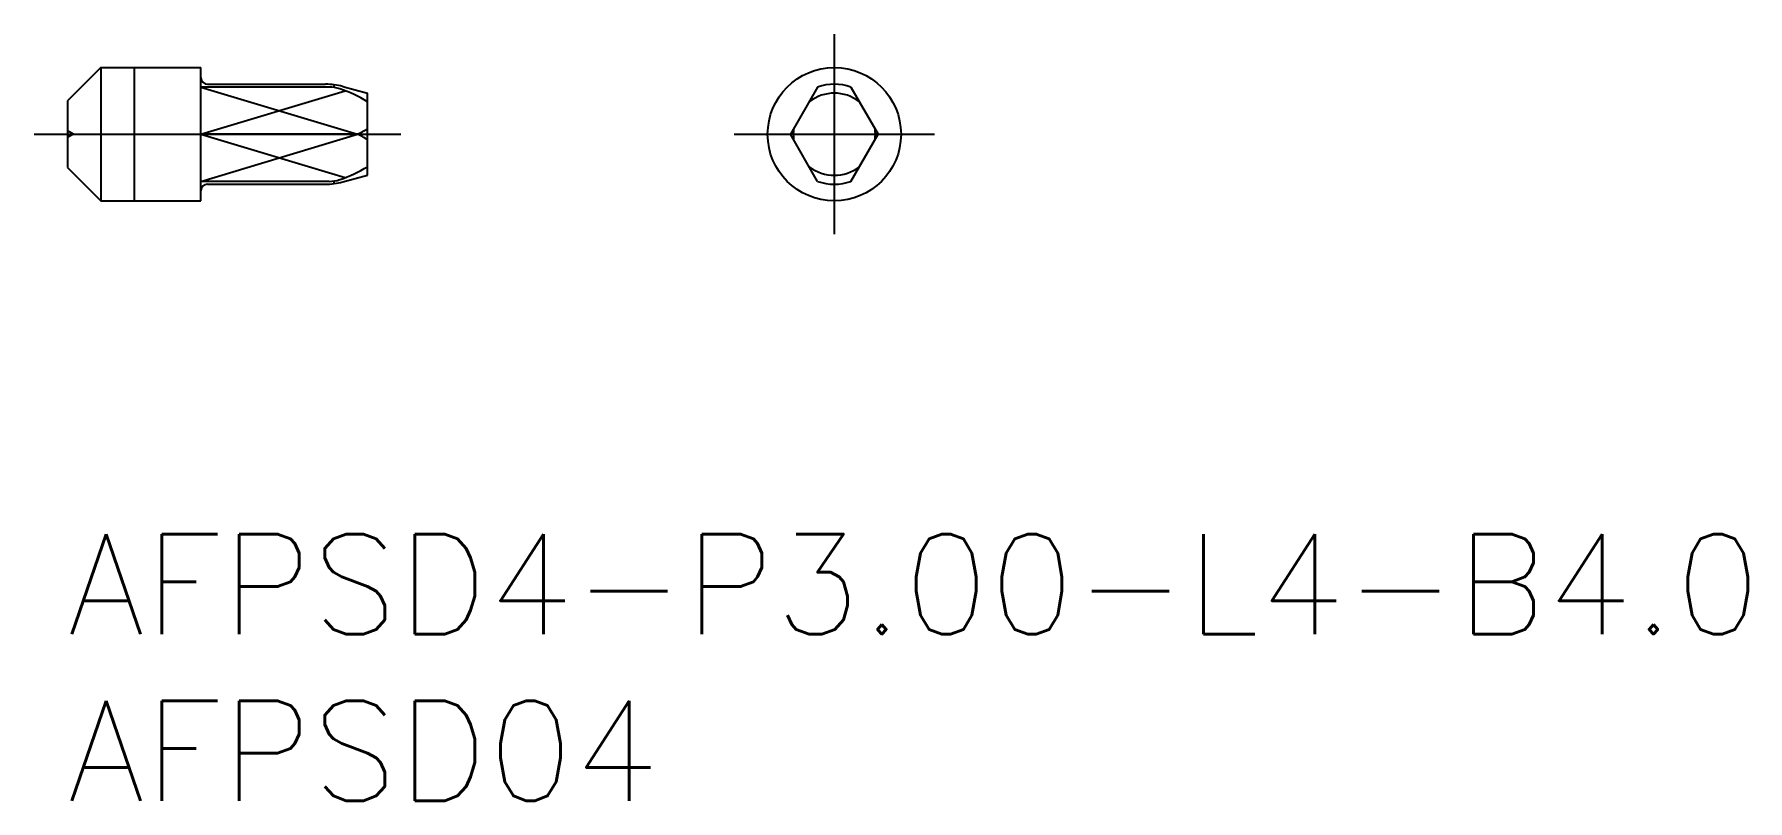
# Model space of a CAD drawing. Extents: x -1 to 50.4, y -8 to 15.
import ezdxf

# ---------------------------------------------------------------- set-up
doc = ezdxf.new("R2010")
doc.units = 0
doc.header["$LTSCALE"] = 0.5
doc.linetypes.add('CENTER', pattern=[50.8, 31.75, -6.35, 6.35, -6.35])
doc.linetypes.add('DASHED', pattern=[19.05, 12.7, -6.35])
for name, color, linetype in [('MSM_CENTER', 1, 'CENTER'), ('MSM_CONTINUOUS', 7, 'CONTINUOUS'), ('MSM_DASHED', 4, 'DASHED'), ('MSM_NARROW', 5, 'CONTINUOUS'), ('MSM_PART_NUMBER', 7, 'CONTINUOUS')]:
    doc.layers.add(name, color=color, linetype=linetype)
doc.styles.get("Standard").update_dxf_attribs({"font": 'txt.shx', "height": 3, "bigfont": 'bigfont.shx'})

# ---------------------------------------------------------------- blocks, each defined once
blk = doc.blocks.new('*U17')
at = {"layer": 'MSM_PART_NUMBER'}
blk.add_text('AFPSD4-P3.00-L4-B4.0', height=3, dxfattribs=at).set_placement((0, -3))
blk = doc.blocks.new('*U18')
at = {"layer": 'MSM_PART_NUMBER'}
blk.add_text('AFPSD04', height=3, dxfattribs=at).set_placement((0, -8))

msp = doc.modelspace()

# ---------------------------------------------------------------- linework, layer by layer
at = {"layer": 'MSM_CENTER'}
for p, q in [((23, 15), (23, 9)), ((-1, 12), (10, 12)), ((20, 12), (26, 12))]:
    msp.add_line(p, q, dxfattribs=at)
at = {"layer": 'MSM_CONTINUOUS'}
for p, q in [((1, 14), (0, 13)), ((1, 14), (1, 10)), ((1, 14), (4, 14)), ((4, 10), (4, 14)), ((7.847, 13.414), (4, 13.414)), ((4.2, 13.5), (7.737, 13.5)), ((8.254, 13.432), (9, 13.232)), ((22.5, 13.414), (21.684, 12)), ((23.5, 13.414), (24.316, 12)), ((0, 13), (0, 11)), ((9, 10.768), (9, 13.232)), ((8.7, 12), (4, 12)), ((22.5, 10.586), (21.684, 12)), ((23.5, 10.586), (24.316, 12)), ((0, 11), (1, 10)), ((7.847, 10.586), (4, 10.586)), ((4.2, 10.5), (7.737, 10.5)), ((8.254, 10.568), (9, 10.768)), ((1, 10), (4, 10))]:
    msp.add_line(p, q, dxfattribs=at)
msp.add_circle((23, 12), 2, dxfattribs=at)
for centre, radius, start, end in [((4.2, 13.7), 0.2, 180, 270), ((7.737, 11.5), 2, 75, 90), ((7.847, 12.414), 1, 71.3731, 90), ((23, 12), 1.5, 70.5288, 109.4712), ((6.831, 9.4), 4.181, 58.757, 71.3731), ((23, 12), 1.232, 52.2737, 127.7263), ((6.831, 15.74), 4.181, 296.5441, 301.243), ((6.831, 8.26), 4.181, 58.757, 63.4559), ((23, 12), 1.232, 172.2737, 187.7263), ((23, 12), 1.232, 352.2737, 7.7263), ((6.831, 14.6), 4.181, 288.6269, 301.243), ((23, 12), 1.232, 232.2737, 307.7263), ((4.2, 10.3), 0.2, 90, 180), ((7.737, 12.5), 2, 270, 285), ((7.847, 11.586), 1, 270, 288.6269), ((23, 12), 1.5, 250.5288, 289.4712)]:
    msp.add_arc(centre, radius, start, end, dxfattribs=at)
at = {"layer": 'MSM_DASHED'}
for q in [(0, 12.1), (0, 11.9)]:
    msp.add_line((0.173, 12), q, dxfattribs=at)
at = {"layer": 'MSM_NARROW'}
for p, q in [((2, 14), (2, 10)), ((4, 13.414), (8.7, 12)), ((8, 13.432), (8, 13.468)), ((4, 12), (8.33, 13.303)), ((4, 10.586), (8.7, 12)), ((4, 12), (8.33, 10.697)), ((8, 10.532), (8, 10.568))]:
    msp.add_line(p, q, dxfattribs=at)

# ---------------------------------------------------------------- block references
at = {"layer": 'MSM_CONTINUOUS'}
for name in ['*U17', '*U18']:
    msp.add_blockref(name, (0, 0), dxfattribs=at)

doc.saveas('drawing.dxf')
